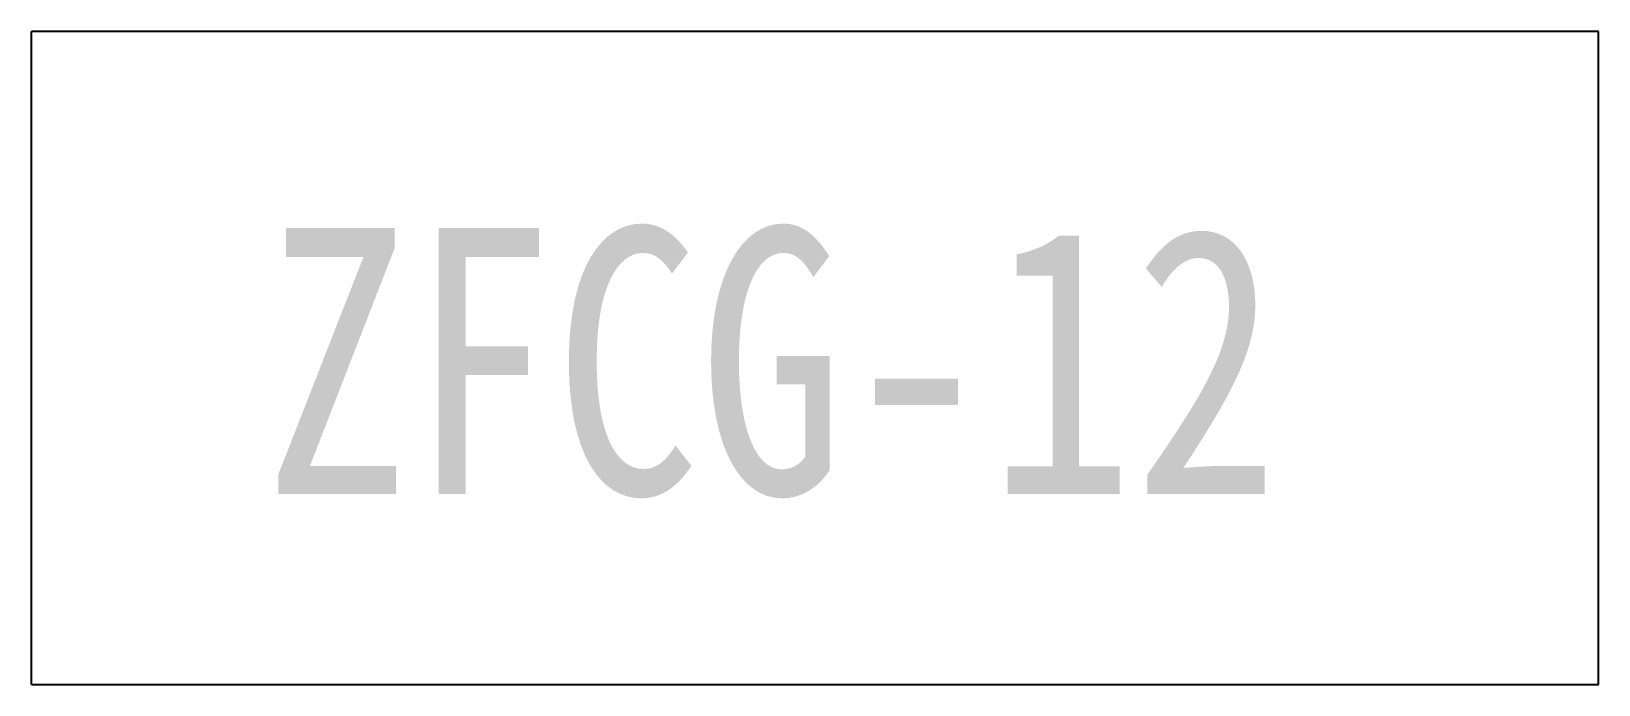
# Model space of a CAD drawing. Extents: x -578 to 578, y 0 to 482.
import ezdxf

# ---------------------------------------------------------------- set-up
doc = ezdxf.new("R2010")
doc.units = 0
doc.header["$LTSCALE"] = 1000
doc.header["$MEASUREMENT"] = 0
doc.layers.add('墙体层', color=7, linetype='CONTINUOUS')
doc.styles.add('-宋体', font='', dxfattribs={"width": 0.8})
doc.styles.get('-宋体').set_extended_font_data('SimSun')

msp = doc.modelspace()

# ---------------------------------------------------------------- linework, layer by layer
at = {"layer": '墙体层', "color": 3, "lineweight": -3}
for p, q in [((-577.6, 0), (-577.6, 481.7)), ((577.6, 481.7), (-577.6, 481.7)), ((577.6, 0), (577.6, 481.7)), ((-577.6, 0), (577.6, 0))]:
    msp.add_line(p, q, dxfattribs=at)

# ---------------------------------------------------------------- texts
at = {"layer": '墙体层', "color": 3, "lineweight": -3, "style": '-宋体', "width": 0.8}
msp.add_text('ZFCG-12', height=196.15, dxfattribs=at).set_placement((-405.6, 140.6))

doc.saveas('drawing.dxf')
